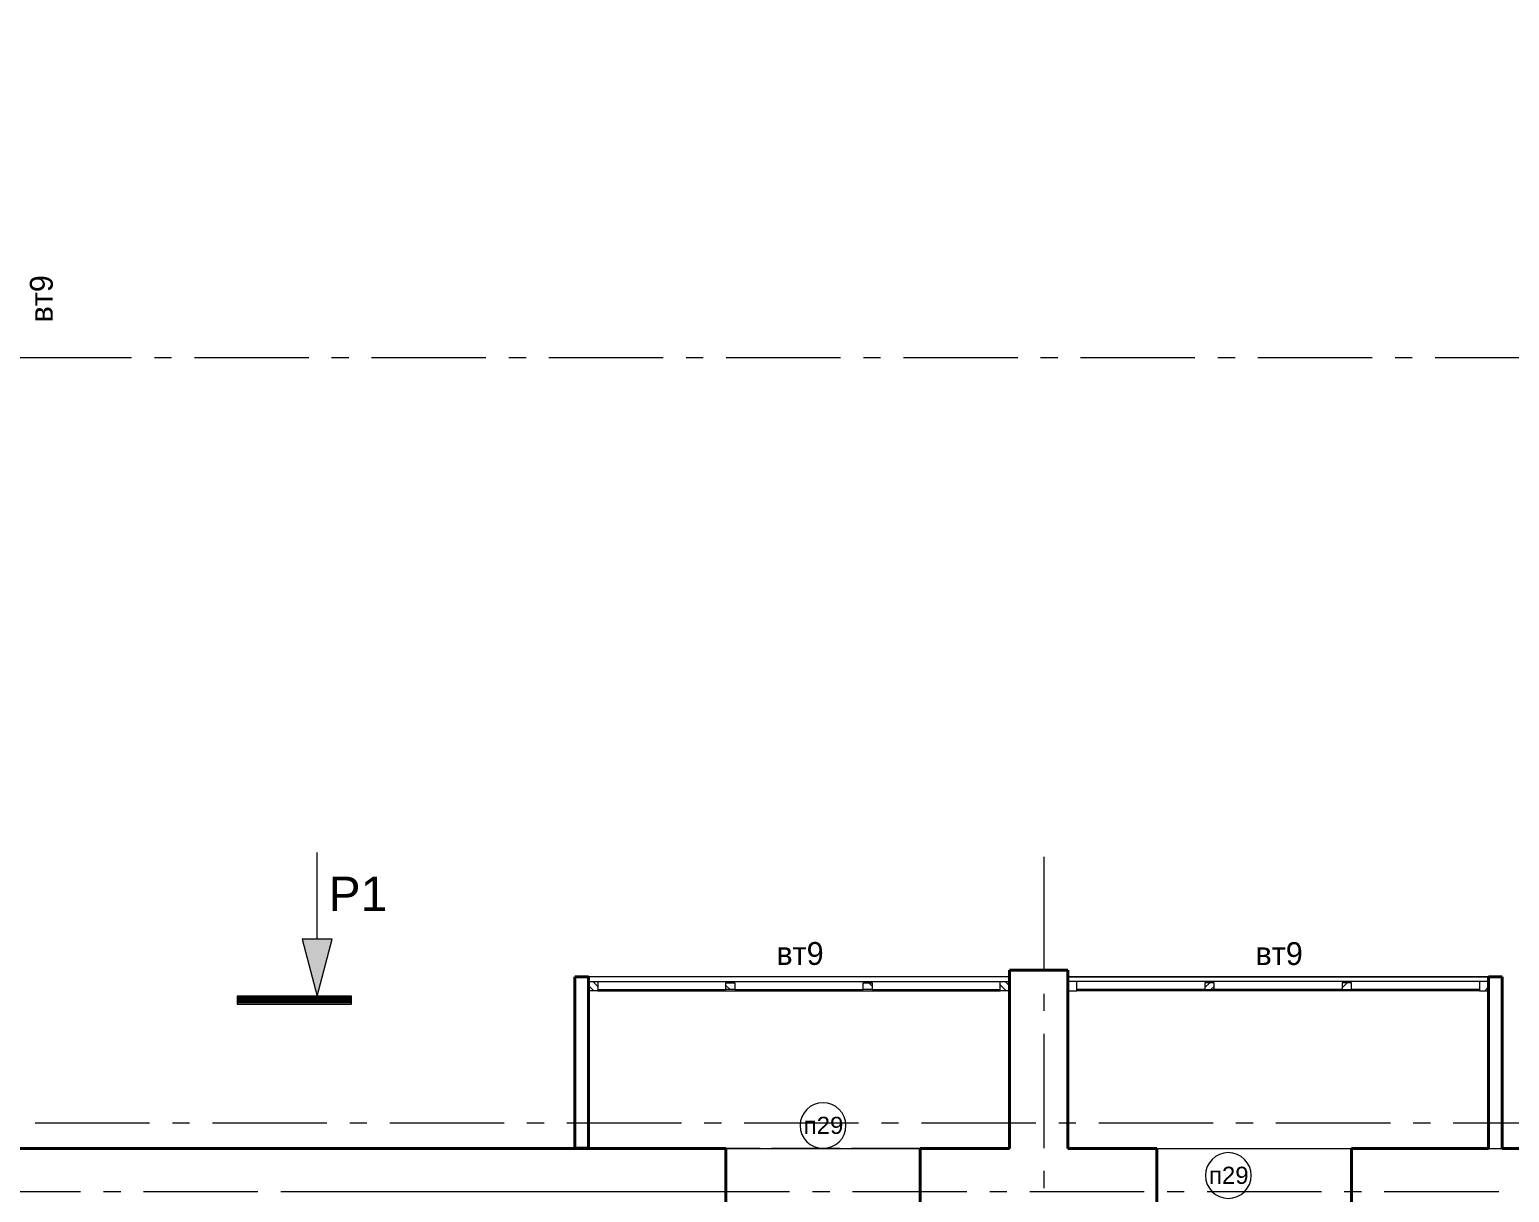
# Model space of a CAD drawing. Extents: x 436819 to 525027, y 24442 to 70197.
# Drawn here: x 461681 to 474621, y 57818 to 67993 of the extents above; entities that cross this region are included whole.
import ezdxf
from ezdxf.enums import TextEntityAlignment as Align

# ---------------------------------------------------------------- set-up
doc = ezdxf.new("R2010")
doc.units = 0
doc.header["$MEASUREMENT"] = 0
doc.linetypes.add('Штриховая', pattern=[700, 600, -100])
doc.linetypes.add('Штрихштриховая', pattern=[1550, 1000, -200, 150, -200])
for name, color, linetype in [('Двери ArchiCAD', 7, 'Continuous'), ('Интерьер- Перегородка', 7, 'Continuous'), ('Линии разрезов', 7, 'Continuous'), ('Окна ArchiCAD', 7, 'Continuous'), ('Перекрытия', 7, 'Continuous')]:
    doc.layers.add(name, color=color, linetype=linetype)
for name, color, linetype, lineweight in [('Двери ArchiCAD_Ном_пера__1', 7, 'Continuous', 13), ('Двери ArchiCAD_Ном_пера__61', 7, 'Continuous', 40), ('Интерьер- Перегородка_Ном_пера__61', 7, 'Continuous', 40), ('Линии разрезов_Ном_пера__1', 7, 'Continuous', 13), ('Линии разрезов_Ном_пера__101', 7, 'Continuous', 100), ('Линии разрезов_Ном_пера__7', 7, 'Continuous', 5), ('Маркеры двери_Ном_пера__7', 7, 'Continuous', 5), ('Маркеры окна_Ном_пера__7', 7, 'Continuous', 5), ('Окна ArchiCAD_Ном_пера__1', 7, 'Continuous', 13), ('Окна ArchiCAD_Ном_пера__19', 255, 'Continuous', 0), ('Окна ArchiCAD_Ном_пера__61', 7, 'Continuous', 40), ('Перекрытия_Ном_пера__21', 7, 'Continuous', 20)]:
    doc.layers.add(name, color=color, linetype=linetype, lineweight=lineweight)
for name, color, linetype, lineweight, true_color in [('Маркеры двери_Ном_пера__3', 7, 'Continuous', 18, 0xdd5800), ('Маркеры окна_Ном_пера__3', 7, 'Continuous', 18, 0xdd5800), ('Окна ArchiCAD_Ном_пера__3', 7, 'Continuous', 18, 0xdd5800), ('Перекрытия_Ном_пера__4', 7, 'Continuous', 20, 0x016515)]:
    doc.layers.add(name, color=color, linetype=linetype, lineweight=lineweight, true_color=true_color)
doc.styles.add('СГЕНЕРИР_СТИЛЬ_1', font='')
doc.styles.add('СГЕНЕРИР_СТИЛЬ_2', font='')
doc.styles.get('СГЕНЕРИР_СТИЛЬ_1').set_extended_font_data('Century Gothic')
doc.styles.get('СГЕНЕРИР_СТИЛЬ_2').set_extended_font_data('Arial Кириллический')
pattern_1 = [(45, (133390.85, 87179.35), (-176.777, 176.777), []), (45, (133355.5, 87214.7), (-176.777, 176.777), []), (45, (133320.14, 87250.06), (-176.777, 176.777), [])]

# ---------------------------------------------------------------- blocks, each defined once
blk = doc.blocks.new('Перекрытие_53', base_point=(470249, 58203))
at = {"layer": 'Перекрытия_Ном_пера__21', "linetype": 'Continuous', "flags": 128}
blk.add_lwpolyline([(470249, 58203), (470249, 59703), (466449, 59703), (466449, 58203)], close=True, dxfattribs=at)
blk = doc.blocks.new('Перекрытие_346', base_point=(474559, 58203))
at = {"layer": 'Перекрытия_Ном_пера__21', "linetype": 'Continuous', "flags": 128}
blk.add_lwpolyline([(474559, 58203), (474559, 59703), (470759, 59703), (470759, 58203)], close=True, dxfattribs=at)
blk = doc.blocks.new('Стена_1310', base_point=(470759, 59763))
at = {"layer": 'Интерьер- Перегородка_Ном_пера__61', "linetype": 'Continuous'}
for p, q in [((470249, 59763), (470249, 58203)), ((470759, 59763), (470249, 59763)), ((470759, 59703), (470759, 59763)), ((470759, 58203), (470759, 59583)), ((470249, 57693), (470249, 53753)), ((470759, 53753), (470759, 57693))]:
    blk.add_line(p, q, dxfattribs=at)
blk = doc.blocks.new('Проем дверной полуарочн 10_2', base_point=(133391, 87179))
at = {"layer": 'Двери ArchiCAD_Ном_пера__1', "linetype": 'Штриховая'}
for p, q in [((132541, 87689), (134241, 87689)), ((132541, 87179), (134241, 87179))]:
    blk.add_line(p, q, dxfattribs=at)
at = {"layer": 'Двери ArchiCAD_Ном_пера__61', "linetype": 'Continuous'}
for p, q in [((132541, 87689), (132541, 87179)), ((134241, 87689), (134241, 87179))]:
    blk.add_line(p, q, dxfattribs=at)
blk = doc.blocks.new('Маркер двери 10_5', base_point=(133391, 87179))
at = {"layer": 'Маркеры двери_Ном_пера__3', "linetype": 'Continuous'}
for start, end in [(0, 180), (180, 0)]:
    blk.add_arc((133165, 86942), 200, start, end, dxfattribs=at)
at = {"layer": 'Маркеры двери_Ном_пера__3', "style": 'СГЕНЕРИР_СТИЛЬ_2'}
blk.add_attdef('AC_WIDO_ID', text='', height=150, dxfattribs=at).set_placement((132996, 86824), align=Align.BOTTOM_LEFT)
blk = doc.blocks.new('Стена_2635', base_point=(470759, 58203))
at = {"layer": 'Интерьер- Перегородка_Ном_пера__61', "linetype": 'Continuous'}
for p, q in [((471539, 58203), (470759, 58203)), ((474439, 58203), (473239, 58203)), ((477749, 58203), (474559, 58203)), ((470759, 57693), (471539, 57693)), ((473239, 57693), (477749, 57693))]:
    blk.add_line(p, q, dxfattribs=at)
at = {"layer": 'Двери ArchiCAD', "linetype": 'Continuous', "xscale": -1, "rotation": 180}
blk.add_blockref('Проем дверной полуарочн 10_2', (472389, 58203), dxfattribs=at)
at = {"layer": 'Маркеры двери_Ном_пера__3', "linetype": 'Continuous'}
ref = blk.add_blockref('Маркер двери 10_5', (472389, 58203), dxfattribs=at)
ref.add_attrib('AC_WIDO_ID', 'п29', dxfattribs={"color": 32, "linetype": 'Continuous', "true_color": 0xdd5800, "height": 150, "style": 'СГЕНЕРИР_СТИЛЬ_2'}).set_placement((471994, 57848), align=Align.BOTTOM_LEFT)
blk = doc.blocks.new('Стена_2647', base_point=(474559, 58203))
at = {"layer": 'Интерьер- Перегородка_Ном_пера__61', "linetype": 'Continuous'}
for p, q in [((474559, 59703), (474439, 59703)), ((474559, 58203), (474559, 59703)), ((474439, 59583), (474439, 58203))]:
    blk.add_line(p, q, dxfattribs=at)
blk = doc.blocks.new('Плоскость сечения_2', base_point=(464495, 59499))
at = {"layer": 'Линии разрезов_Ном_пера__1', "linetype": 'Continuous'}
for points in [[(464325, 60034), (464065, 60034), (464195, 59534)], [(464495, 59534), (463495, 59534), (463495, 59464), (464495, 59464)]]:
    blk.add_hatch(color=256, dxfattribs=at).paths.add_polyline_path(points, flags=0)
for p, q in [((464195, 60034), (464195, 60792)), ((464325, 60034), (464065, 60034)), ((464065, 60034), (464195, 59534)), ((464195, 59534), (464325, 60034)), ((464495, 59534), (463495, 59534)), ((463495, 59534), (463495, 59464)), ((464495, 59464), (464495, 59534)), ((463495, 59464), (464495, 59464))]:
    blk.add_line(p, q, dxfattribs=at)
at = {"layer": 'Линии разрезов_Ном_пера__101', "linetype": 'Continuous'}
blk.add_line((464495, 59499), (463495, 59499), dxfattribs=at)
at = {"layer": 'Линии разрезов_Ном_пера__7', "linetype": 'Continuous', "insert": (464295, 60430), "char_height": 300, "attachment_point": 4, "style": 'СГЕНЕРИР_СТИЛЬ_2'}
blk.add_mtext('{Р1}', dxfattribs=at)
blk = doc.blocks.new('О Витрина 2 10_11', base_point=(133391, 87179))
at = {"layer": 'Окна ArchiCAD_Ном_пера__19', "linetype": 'Continuous'}
h = blk.add_hatch(dxfattribs=at)
h.set_pattern_fill('Алюминий', color=256, style=0, pattern_type=2)
h.set_pattern_definition(pattern_1)
h.paths.add_polyline_path([(131551, 87179), (131551, 87099), (131631, 87099), (131631, 87179)], flags=0)
h = blk.add_hatch(dxfattribs=at)
h.set_pattern_fill('Алюминий', color=256, style=0, pattern_type=2)
h.set_pattern_definition(pattern_1)
h.paths.add_polyline_path([(132751, 87169), (132751, 87109), (132831, 87109), (132831, 87169)], flags=0)
h = blk.add_hatch(dxfattribs=at)
h.set_pattern_fill('Алюминий', color=256, style=0, pattern_type=2)
h.set_pattern_definition(pattern_1)
h.paths.add_polyline_path([(133951, 87169), (133951, 87109), (134031, 87109), (134031, 87169)], flags=0)
h = blk.add_hatch(dxfattribs=at)
h.set_pattern_fill('Алюминий', color=256, style=0, pattern_type=2)
h.set_pattern_definition(pattern_1)
h.paths.add_polyline_path([(135151, 87179), (135151, 87099), (135231, 87099), (135231, 87179)], flags=0)
at = {"layer": 'Окна ArchiCAD_Ном_пера__1', "linetype": 'Continuous'}
for p, q in [((132751, 87169), (132751, 87109)), ((132831, 87169), (132751, 87169)), ((132751, 87109), (132831, 87109)), ((132831, 87109), (132831, 87169)), ((133951, 87169), (133951, 87109)), ((134031, 87169), (133951, 87169)), ((133951, 87109), (134031, 87109)), ((134031, 87109), (134031, 87169))]:
    blk.add_line(p, q, dxfattribs=at)
at = {"layer": 'Окна ArchiCAD_Ном_пера__3', "linetype": 'Continuous'}
for p, q in [((131551, 87179), (131551, 87099)), ((131631, 87179), (131551, 87179)), ((131551, 87099), (131631, 87099)), ((131631, 87099), (131631, 87179)), ((131631, 87179), (135151, 87179)), ((131631, 87169), (132751, 87169)), ((131631, 87099), (135151, 87099)), ((132831, 87169), (133951, 87169)), ((134031, 87169), (135151, 87169)), ((135151, 87179), (135151, 87099)), ((135231, 87179), (135151, 87179)), ((135151, 87099), (135231, 87099)), ((135231, 87099), (135231, 87179)), ((135231, 87059), (131551, 87059))]:
    blk.add_line(p, q, dxfattribs=at)
at = {"layer": 'Окна ArchiCAD_Ном_пера__61', "linetype": 'Continuous'}
for p, q in [((131551, 87179), (131551, 87059)), ((135231, 87179), (135231, 87059))]:
    blk.add_line(p, q, dxfattribs=at)
blk = doc.blocks.new('Маркер окна 12_8', base_point=(133391, 87179))
at = {"layer": 'Маркеры окна_Ном_пера__7', "linetype": 'Continuous', "insert": (132669, 86752), "char_height": 200, "attachment_point": 7, "style": 'СГЕНЕРИР_СТИЛЬ_1'}
blk.add_mtext('{вт9}', dxfattribs=at)
blk = doc.blocks.new('Стена_626', base_point=(461519, 64193))
at = {"layer": 'Маркеры окна_Ном_пера__3', "linetype": 'Continuous', "rotation": 90}
blk.add_blockref('Маркер окна 12_8', (461459, 66153), dxfattribs=at)
at = {"layer": 'Окна ArchiCAD', "linetype": 'Continuous', "rotation": 90}
blk.add_blockref('О Витрина 2 10_11', (461459, 66153), dxfattribs=at)
blk = doc.blocks.new('Маркер двери 12_12', base_point=(133391, 87179))
at = {"layer": 'Маркеры двери_Ном_пера__3', "linetype": 'Continuous'}
for start, end in [(0, 180), (180, 0)]:
    blk.add_arc((133391, 86469), 200, start, end, dxfattribs=at)
at = {"layer": 'Маркеры двери_Ном_пера__7', "linetype": 'Continuous', "insert": (133560, 86544), "char_height": 150, "attachment_point": 7, "rotation": 180, "style": 'СГЕНЕРИР_СТИЛЬ_2'}
blk.add_mtext('{п29}', dxfattribs=at)
blk = doc.blocks.new('Стена_1187', base_point=(470759, 57693))
at = {"layer": 'Интерьер- Перегородка_Ном_пера__61', "linetype": 'Continuous'}
for p, q in [((467769, 58203), (460079, 58203)), ((460079, 58203), (460079, 57693)), ((470249, 58203), (469469, 58203)), ((460079, 57693), (466449, 57693)), ((466569, 57693), (467769, 57693)), ((469469, 57693), (470249, 57693))]:
    blk.add_line(p, q, dxfattribs=at)
at = {"layer": 'Двери ArchiCAD', "linetype": 'Continuous', "xscale": -1}
blk.add_blockref('Проем дверной полуарочн 10_2', (468619, 57693), dxfattribs=at)
at = {"layer": 'Маркеры двери_Ном_пера__3', "rotation": 180}
blk.add_blockref('Маркер двери 12_12', (468619, 57693), dxfattribs=at)
blk = doc.blocks.new('Стена_2630', base_point=(466449, 59703))
at = {"layer": 'Интерьер- Перегородка_Ном_пера__61', "linetype": 'Continuous'}
for p, q in [((466449, 59703), (466449, 58204)), ((466569, 59703), (466449, 59703)), ((466569, 58204), (466569, 59583)), ((466449, 58204), (466569, 58204))]:
    blk.add_line(p, q, dxfattribs=at)
blk = doc.blocks.new('О Витрина 2 10_15', base_point=(133391, 87179))
at = {"layer": 'Окна ArchiCAD_Ном_пера__19', "linetype": 'Continuous'}
h = blk.add_hatch(dxfattribs=at)
h.set_pattern_fill('Алюминий', color=256, style=0, pattern_type=2)
h.set_pattern_definition(pattern_1)
h.paths.add_polyline_path([(131551, 87179), (131551, 87099), (131631, 87099), (131631, 87179)], flags=0)
h = blk.add_hatch(dxfattribs=at)
h.set_pattern_fill('Алюминий', color=256, style=0, pattern_type=2)
h.set_pattern_definition(pattern_1)
h.paths.add_polyline_path([(132751, 87169), (132751, 87109), (132831, 87109), (132831, 87169)], flags=0)
h = blk.add_hatch(dxfattribs=at)
h.set_pattern_fill('Алюминий', color=256, style=0, pattern_type=2)
h.set_pattern_definition(pattern_1)
h.paths.add_polyline_path([(133951, 87169), (133951, 87109), (134031, 87109), (134031, 87169)], flags=0)
h = blk.add_hatch(dxfattribs=at)
h.set_pattern_fill('Алюминий', color=256, style=0, pattern_type=2)
h.set_pattern_definition(pattern_1)
h.paths.add_polyline_path([(135151, 87179), (135151, 87099), (135231, 87099), (135231, 87179)], flags=0)
at = {"layer": 'Окна ArchiCAD_Ном_пера__1', "linetype": 'Continuous'}
for p, q in [((132751, 87169), (132751, 87109)), ((132831, 87169), (132751, 87169)), ((132751, 87109), (132831, 87109)), ((132831, 87109), (132831, 87169)), ((133951, 87169), (133951, 87109)), ((134031, 87169), (133951, 87169)), ((133951, 87109), (134031, 87109)), ((134031, 87109), (134031, 87169))]:
    blk.add_line(p, q, dxfattribs=at)
at = {"layer": 'Окна ArchiCAD_Ном_пера__3', "linetype": 'Continuous'}
for p, q in [((131551, 87179), (131551, 87099)), ((131631, 87179), (131551, 87179)), ((131551, 87099), (131631, 87099)), ((131631, 87099), (131631, 87179)), ((131631, 87179), (135151, 87179)), ((131631, 87169), (132751, 87169)), ((131631, 87099), (135151, 87099)), ((132831, 87169), (133951, 87169)), ((134031, 87169), (135151, 87169)), ((135151, 87179), (135151, 87099)), ((135231, 87179), (135151, 87179)), ((135151, 87099), (135231, 87099)), ((135231, 87099), (135231, 87179)), ((135231, 87059), (131551, 87059))]:
    blk.add_line(p, q, dxfattribs=at)
at = {"layer": 'Окна ArchiCAD_Ном_пера__61', "linetype": 'Continuous'}
for p, q in [((131551, 87179), (131551, 87059)), ((135231, 87179), (135231, 87059))]:
    blk.add_line(p, q, dxfattribs=at)
blk = doc.blocks.new('Маркер окна 12_10', base_point=(133391, 87179))
at = {"layer": 'Маркеры окна_Ном_пера__7', "linetype": 'Continuous', "insert": (133193, 87282), "char_height": 200, "attachment_point": 7, "style": 'СГЕНЕРИР_СТИЛЬ_1'}
blk.add_mtext('{вт9}', dxfattribs=at)
blk = doc.blocks.new('Стена_699', base_point=(466449, 59643))
at = {"layer": 'Маркеры окна_Ном_пера__3', "linetype": 'Continuous'}
blk.add_blockref('Маркер окна 12_10', (468409, 59703), dxfattribs=at)
at = {"layer": 'Окна ArchiCAD', "linetype": 'Continuous', "xscale": -1, "rotation": 180.0000000000034}
blk.add_blockref('О Витрина 2 10_15', (468409, 59583), dxfattribs=at)
blk = doc.blocks.new('Маркер окна 12_5', base_point=(133391, 87179))
at = {"layer": 'Маркеры окна_Ном_пера__7', "linetype": 'Continuous', "insert": (133589, 86957), "char_height": 200, "attachment_point": 7, "rotation": 180, "style": 'СГЕНЕРИР_СТИЛЬ_1'}
blk.add_mtext('{вт9}', dxfattribs=at)
blk = doc.blocks.new('Стена_2648', base_point=(474559, 59643))
at = {"layer": 'Маркеры окна_Ном_пера__3', "linetype": 'Continuous', "rotation": 180}
blk.add_blockref('Маркер окна 12_5', (472599, 59583), dxfattribs=at)
at = {"layer": 'Окна ArchiCAD', "linetype": 'Continuous', "rotation": 179.9999999999966}
blk.add_blockref('О Витрина 2 10_11', (472599, 59583), dxfattribs=at)
blk = doc.blocks.new('Линия_1374', base_point=(519877, 57823))
at = {"layer": 'Перекрытия_Ном_пера__4', "linetype": 'Штрихштриховая'}
blk.add_line((519477, 57823), (439872, 57823), dxfattribs=at)
blk = doc.blocks.new('Линия_1177', base_point=(439472, 65123))
at = {"layer": 'Перекрытия_Ном_пера__4', "linetype": 'Штрихштриховая'}
blk.add_line((439872, 65123), (519477, 65123), dxfattribs=at)
blk = doc.blocks.new('Линия_1168', base_point=(470549, 60755))
at = {"layer": 'Перекрытия_Ном_пера__4', "linetype": 'Штрихштриховая'}
blk.add_line((470549, 60755), (470549, 39141), dxfattribs=at)
at = {"layer": 'Перекрытия_Ном_пера__4', "linetype": 'Continuous'}
blk.add_circle((470549, 38741), 400, dxfattribs=at)
blk = doc.blocks.new('Линия_1025', base_point=(520480, 58423))
at = {"layer": 'Перекрытия_Ном_пера__4', "linetype": 'Штрихштриховая'}
blk.add_line((520080, 58423), (439317, 58423), dxfattribs=at)

msp = doc.modelspace()

# ---------------------------------------------------------------- linework, layer by layer
at = {"layer": 'Перекрытия_Ном_пера__4', "linetype": 'Штрихштриховая'}
msp.add_line((467344.9, 57822.7), (464008.8, 57822.7), dxfattribs=at)

# ---------------------------------------------------------------- block references
at = {"layer": 'Интерьер- Перегородка'}
for name, p in [('Стена_626', (461518.9, 64192.7)), ('Стена_699', (466448.9, 59642.7)), ('Стена_2648', (474558.9, 59642.7)), ('Стена_2630', (466448.9, 59702.7)), ('Стена_1310', (470758.9, 59762.7)), ('Стена_2647', (474558.9, 58202.7)), ('Стена_1187', (470758.9, 57692.7)), ('Стена_2635', (470758.9, 58202.7))]:
    msp.add_blockref(name, p, dxfattribs=at)
at = {"layer": 'Линии разрезов'}
msp.add_blockref('Плоскость сечения_2', (464495.4, 59499.4), dxfattribs=at)
at = {"layer": 'Перекрытия', "linetype": 'Штрихштриховая'}
for name, p in [('Линия_1177', (439471.5, 65122.7)), ('Линия_1168', (470548.9, 60755.3)), ('Линия_1025', (520479.8, 58422.7)), ('Линия_1374', (519877, 57822.7))]:
    msp.add_blockref(name, p, dxfattribs=at)
at = {"layer": 'Перекрытия', "linetype": 'Continuous'}
for name, p in [('Перекрытие_53', (470248.9, 58202.7)), ('Перекрытие_346', (474558.9, 58202.7))]:
    msp.add_blockref(name, p, dxfattribs=at)

doc.saveas('drawing.dxf')
